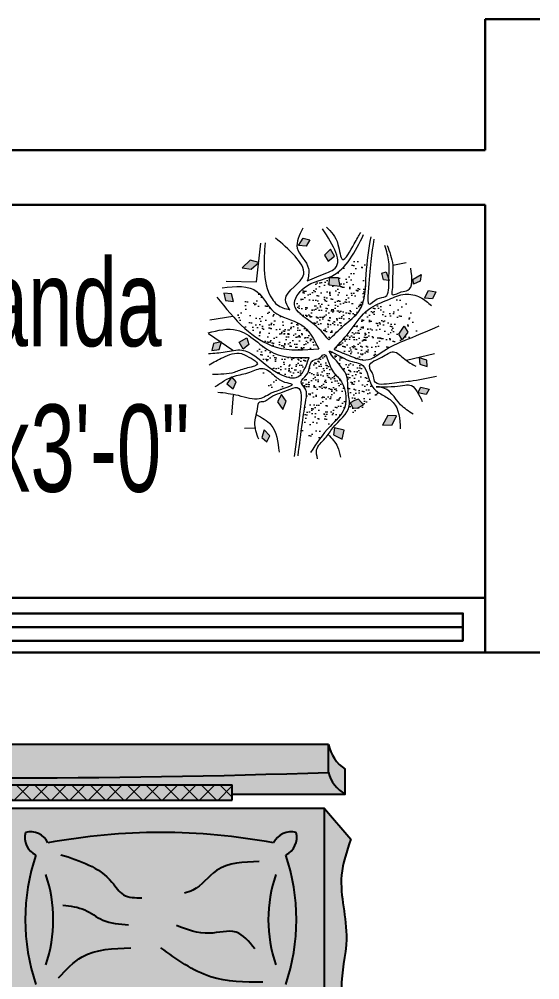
# Model space of a CAD drawing. Header units: inches. Extents: x 64086 to 138972, y -13497 to 16809.
# Drawn here: x 100185.8 to 100233.5, y -8715.1 to -8627.1 of the extents above; entities that cross this region are included whole.
import ezdxf

# ---------------------------------------------------------------- set-up
doc = ezdxf.new("R2010")
doc.units = ezdxf.units.IN
doc.header["$LTSCALE"] = 0.5
doc.header["$MEASUREMENT"] = 0
doc.layers.get('0').update_dxf_attribs({"lineweight": 13})
for name, color, linetype, lineweight in [('estofado', 7, 'Continuous', 25), ('Light fixture', 5, 'Continuous', 13), ('TEXT', 7, 'Continuous', 13), ('Text-2', 7, 'Continuous', 18), ('Tree', 94, 'Continuous', 0), ('WALL', 7, 'Continuous', 30)]:
    doc.layers.add(name, color=color, linetype=linetype, lineweight=lineweight)
doc.styles.add('STYLE1', font='ARIALN.TTF', dxfattribs={"width": 0.8})

# ---------------------------------------------------------------- blocks, each defined once
blk = doc.blocks.new('Krishnachura')
at = {"true_color": 0xf64004}
h = blk.add_hatch(color=20, dxfattribs=at)
h.paths.add_polyline_path([(-24.85, -73.47), (-29.12, -78.94), (-24, -86.61), (-18.02, -80.04)])
h.paths.add_polyline_path([(-14.83, 106.79), (-25.07, 104.17), (-18.24, 98.91), (-8.68, 100.66)])
h.paths.add_polyline_path([(40.14, 99.42), (32.62, 95.91), (38.77, 91.53), (44.92, 95.04)])
h.paths.add_polyline_path([(57.46, 77.33), (49.78, 75.14), (49.78, 68.57), (57.46, 69.66)])
h.paths.add_polyline_path([(50.3, 49.56), (42.62, 53.94), (39.2, 48.47), (47.74, 41.9)])
edge = h.paths.add_edge_path()
edge.add_line((93.01, 31.64), (88.74, 32.74))
edge.add_line((88.74, 32.74), (87.03, 26.17))
edge.add_line((87.03, 26.17), (91.05, 23.08))
edge.add_spline(control_points=[(91.05, 23.08), (91.19, 23.32), (91.33, 23.55), (91.48, 23.79)], knot_values=[96.049377, 96.049377, 96.049377, 96.049377, 96.780106, 96.780106, 96.780106, 96.780106], degree=3, periodic=0)
edge.add_line((91.48, 23.79), (93.01, 31.64))
h.paths.add_polyline_path([(121.02, 12.6), (112.14, 12.6), (110.09, 8.22), (116.92, 7.34)])
h.paths.add_polyline_path([(119.4, -4.38), (112.56, -8.76), (118.71, -13.14), (124.86, -8.76)])
h.paths.add_polyline_path([(81.99, -22.12), (73.79, -26.5), (73.79, -32.63), (81.99, -29.12)])
h.paths.add_polyline_path([(84.47, -61.42), (79.34, -55.95), (76.78, -61.42), (81.9, -66.9)])
h.paths.add_polyline_path([(66.53, -81.13), (61.41, -84.42), (67.38, -89.89), (72.51, -86.61)])
h.paths.add_polyline_path([(32.37, -93.17), (25.54, -88.8), (16.14, -94.27), (24.68, -98.65)])
h.paths.add_polyline_path([(8.88, -61.1), (4.78, -60.22), (0, -60.22), (0, -65.47), (3.42, -68.1), (10.25, -68.1)])
h.paths.add_polyline_path([(-84.72, -41.17), (-90.19, -46.42), (-88.14, -52.55), (-82.67, -49.05)])
h.paths.add_polyline_path([(-53.12, -20.15), (-59.95, -24.53), (-59.27, -33.28), (-52.44, -28.03)])
edge = h.paths.add_edge_path()
edge.add_line((-84.72, 12.26), (-86.07, 18.31))
edge.add_spline(control_points=[(-86.07, 18.31), (-86.12, 18.32), (-86.17, 18.32), (-86.23, 18.33)], knot_values=[18.300544, 18.300544, 18.300544, 18.300544, 18.460045, 18.460045, 18.460045, 18.460045], degree=3, periodic=0)
edge.add_line((-86.23, 18.33), (-93.6, 14.89))
edge.add_line((-93.6, 14.89), (-90.87, 7.88))
edge.add_line((-90.87, 7.88), (-84.72, 12.26))
h.paths.add_polyline_path([(-54.74, 43.69), (-63.28, 43.69), (-63.28, 36.02), (-56.45, 37.12)])
h.paths.add_polyline_path([(-78.21, 52.25), (-78.46, 52.75), (-85.4, 55.18), (-90.19, 49.93), (-83.35, 47.3)])
h.paths.add_polyline_path([(-46.46, 87.59), (-52.61, 91.97), (-54.66, 84.96), (-48.51, 80.58)])
h = blk.add_hatch(dxfattribs=at)
h.set_pattern_fill('AR-SAND', color=20, scale=7, style=0)
h.set_pattern_definition([(37.5, (2450.762, 3764.287), (-0.440954, 13.487766), [0, -10.64, 0, -11.9, 0, -11.375]), (7.5, (2450.762, 3764.287), (12.38844, 19.75502), [0, -5.74, 0, -9.59, 0, -3.675]), (327.5, (2442.152, 3764.287), (21.798993, 0.039613), [0, -3.5, 0, -12.6, 0, -16.45]), (317.5, (2442.152, 3764.287), (21.04289, 6.14373), [0, -1.75, 0, -8.26, 0, -9.45])])
edge = h.paths.add_edge_path()
edge.add_spline(control_points=[(-21.1, 57.77), (-22.16, 64.32), (-21.6, 73.51), (-25.39, 80.18), (-26.41, 81.56)], knot_values=[28.353779, 28.353779, 28.353779, 28.353779, 47.865903, 53.465511, 53.465511, 53.465511, 53.465511], degree=3, periodic=0)
edge.add_arc((6.44, -3.01), 90.73, 111.22869, 132.67715)
edge.add_spline(control_points=[(-55.06, 63.69), (-54.17, 59.96), (-51.77, 51.31), (-48.38, 42.8), (-46.05, 38.19)], knot_values=[28.772575, 28.772575, 28.772575, 28.772575, 40.260412, 55.511589, 55.511589, 55.511589, 55.511589], degree=3, periodic=0)
edge.add_arc((6.44, -3.01), 66.73, 114.37881, 141.8754, ccw=False)
edge = h.paths.add_edge_path()
edge.add_spline(control_points=[(-59.31, -14.39), (-59.13, -14.41), (-50.5, -15.41), (-33.27, -20.75), (-46.67, -10.08), (-50.07, -1.3), (-53.11, 9.14), (-57.68, 11.44), (-58.63, 11.78)], knot_values=[46.400789, 46.400789, 46.400789, 46.400789, 46.820806, 66.163574, 73.325721, 84.62101, 97.853805, 101.018607, 101.018607, 101.018607, 101.018607], degree=3, periodic=0)
edge.add_arc((6.44, -3.01), 66.73, 167.19469, 180)
edge.add_arc((6.44, -3.01), 66.73, 180, 189.82154)
edge = h.paths.add_edge_path()
edge.add_spline(control_points=[(-43.9, -46.8), (-45.7, -49.08), (-50.63, -55.45), (-55.59, -61.91), (-58.79, -66.07)], knot_values=[16.374576, 16.374576, 16.374576, 16.374576, 25.17, 40.887921, 40.887921, 40.887921, 40.887921], degree=3, periodic=0)
edge.add_arc((6.44, -3.01), 90.73, 224.0334, 234.71773)
edge.add_spline(control_points=[(-45.96, -77.07), (-40.18, -74.39), (-30.16, -70.23), (-19.21, -67.78), (-15.07, -66.17)], knot_values=[173.650781, 173.650781, 173.650781, 173.650781, 192.845419, 206.135266, 206.135266, 206.135266, 206.135266], degree=3, periodic=0)
edge.add_arc((6.44, -3.01), 66.73, 221.01982, 251.18987, ccw=False)
edge = h.paths.add_edge_path()
edge.add_arc((6.44, -3.01), 90.73, 360, 364.70723)
edge.add_spline(control_points=[(96.86, 4.44), (92.23, 6.32), (83.8, 7.11), (75.4, 8.35), (72.14, 8.68)], knot_values=[62.785671, 62.785671, 62.785671, 62.785671, 77.921084, 87.678021, 87.678021, 87.678021, 87.678021], degree=3, periodic=0)
edge.add_arc((6.44, -3.01), 66.73, 0, 10.08734, ccw=False)
edge.add_arc((6.44, -3.01), 66.73, -26.91193, 0, ccw=False)
edge.add_spline(control_points=[(65.94, -33.21), (68.57, -33.47), (76.8, -34.56), (85.11, -35.65), (90.81, -36.38)], knot_values=[64.453635, 64.453635, 64.453635, 64.453635, 72.440787, 89.673139, 89.673139, 89.673139, 89.673139], degree=3, periodic=0)
edge.add_arc((6.44, -3.01), 90.73, 338.41656, 360)
h.paths.add_polyline_path([(81.99, -22.12), (81.99, -29.12), (73.79, -32.63), (73.79, -26.5)], flags=16)
edge = h.paths.add_edge_path()
edge.add_arc((6.44, -3.01), 90.73, 34.20266, 44.55049)
edge.add_spline(control_points=[(71.1, 60.64), (62.74, 56.41), (52.02, 52.96), (41.1, 54.89), (38.74, 55.38)], knot_values=[87.665027, 87.665027, 87.665027, 87.665027, 114.902872, 122.337703, 122.337703, 122.337703, 122.337703], degree=3, periodic=0)
edge.add_arc((6.44, -3.01), 66.73, 57.56863, 61.05393, ccw=False)
edge.add_line((42.23, 53.31), (42.62, 53.94))
edge.add_line((42.62, 53.94), (50.3, 49.56))
edge.add_line((50.3, 49.56), (49.71, 47.79))
edge.add_arc((6.44, -3.01), 66.73, 25.75488, 49.57274, ccw=False)
edge.add_spline(control_points=[(66.54, 25.99), (69.54, 30.16), (74.3, 37.94), (79.33, 45.08), (81.48, 47.99)], knot_values=[61.087505, 61.087505, 61.087505, 61.087505, 75.963584, 86.710193, 86.710193, 86.710193, 86.710193], degree=3, periodic=0)
h = blk.add_hatch(dxfattribs=at)
h.set_pattern_fill('AR-SAND', color=20, scale=5, style=0)
h.set_pattern_definition([(37.5, (2450.762, 3764.287), (-0.314967, 9.634119), [0, -7.6, 0, -8.5, 0, -8.125]), (7.5, (2450.762, 3764.287), (8.848884, 14.11073), [0, -4.1, 0, -6.85, 0, -2.625]), (327.5, (2444.612, 3764.287), (15.57071, 0.028295), [0, -2.5, 0, -9, 0, -11.75]), (317.5, (2444.612, 3764.287), (15.030633, 4.388378), [0, -1.25, 0, -5.9, 0, -6.75])])
edge = h.paths.add_edge_path()
edge.add_spline(control_points=[(28.95, -65.82), (27.88, -63.82), (24.47, -55.81), (28.83, -45.22), (29.14, -39.2)], knot_values=[158.269396, 158.269396, 158.269396, 158.269396, 165.001518, 184.628403, 184.628403, 184.628403, 184.628403], degree=3, periodic=0)
edge.add_arc((6.44, -3.01), 42.73, 269.21567, 302.09401, ccw=False)
edge.add_spline(control_points=[(5.86, -45.73), (5.13, -47.1), (2.23, -52.67), (-0.31, -62.51), (-6.96, -66.34), (-10.21, -67.62)], knot_values=[51.110941, 51.110941, 51.110941, 51.110941, 55.637853, 69.206962, 79.557259, 79.557259, 79.557259, 79.557259], degree=3, periodic=0)
edge.add_arc((6.44, -3.01), 66.73, 255.55164, 289.71676)
h.paths.add_polyline_path([(8.88, -61.1), (10.25, -68.1), (3.42, -68.1), (0, -65.47), (0, -60.22), (4.78, -60.22)], flags=16)
edge = h.paths.add_edge_path()
edge.add_spline(control_points=[(36.82, -33.05), (42.62, -34.46), (53.15, -32.37), (62.72, -32.89), (65.94, -33.21)], knot_values=[35.802774, 35.802774, 35.802774, 35.802774, 54.670539, 64.453635, 64.453635, 64.453635, 64.453635], degree=3, periodic=0)
edge.add_arc((6.44, -3.01), 66.73, 333.08807, 360)
edge.add_arc((6.44, -3.01), 66.73, 0, 10.08734)
edge.add_spline(control_points=[(72.14, 8.68), (68.07, 9.09), (59.95, 9.44), (52.19, 7.02), (48.31, 5.52)], knot_values=[38.241718, 38.241718, 38.241718, 38.241718, 50.387682, 62.785671, 62.785671, 62.785671, 62.785671], degree=3, periodic=0)
edge.add_arc((6.44, -3.01), 42.73, 0, 11.51323, ccw=False)
edge.add_arc((6.44, -3.01), 42.73, -44.69016, 0, ccw=False)
edge = h.paths.add_edge_path()
edge.add_spline(control_points=[(47.02, 10.37), (48.73, 10.88), (56.61, 13.82), (62.4, 20.24), (66.54, 25.99)], knot_values=[35.140557, 35.140557, 35.140557, 35.140557, 40.560575, 61.087505, 61.087505, 61.087505, 61.087505], degree=3, periodic=0)
edge.add_arc((6.44, -3.01), 66.73, 25.75488, 49.57274)
edge.add_line((49.71, 47.79), (47.74, 41.9))
edge.add_line((47.74, 41.9), (39.2, 48.47))
edge.add_line((39.2, 48.47), (42.23, 53.31))
edge.add_arc((6.44, -3.01), 66.73, 57.56863, 61.05393)
edge.add_spline(control_points=[(38.74, 55.38), (31.89, 56.82), (18.56, 60.83), (-0.96, 51.39), (-0.17, 42.55), (0.77, 39.34)], knot_values=[37.337392, 37.337392, 37.337392, 37.337392, 58.811875, 77.831688, 87.665027, 87.665027, 87.665027, 87.665027], degree=3, periodic=0)
edge.add_arc((6.44, -3.01), 42.73, 18.24605, 97.63032, ccw=False)
edge = h.paths.add_edge_path()
edge.add_spline(control_points=[(-8.95, 36.85), (-13.07, 41.82), (-18.98, 47.99), (-20.81, 55.97), (-21.1, 57.77)], knot_values=[53.465511, 53.465511, 53.465511, 53.465511, 72.488389, 77.842021, 77.842021, 77.842021, 77.842021], degree=3, periodic=0)
edge.add_arc((6.44, -3.01), 66.73, 114.37881, 141.8754)
edge.add_spline(control_points=[(-46.05, 38.19), (-43.02, 32.19), (-38.27, 25), (-32.18, 19.24), (-30.76, 18.02)], knot_values=[55.511589, 55.511589, 55.511589, 55.511589, 75.353177, 81.091109, 81.091109, 81.091109, 81.091109], degree=3, periodic=0)
edge.add_arc((6.44, -3.01), 42.73, 111.1152, 150.5279, ccw=False)
edge = h.paths.add_edge_path()
edge.add_spline(control_points=[(-30.9, -23.78), (-30.73, -24.97), (-29.98, -30.13), (-36.24, -37.22), (-41.17, -43.33), (-43.9, -46.8)], knot_values=[40.887921, 40.887921, 40.887921, 40.887921, 44.113555, 54.314409, 67.681963, 67.681963, 67.681963, 67.681963], degree=3, periodic=0)
edge.add_arc((6.44, -3.01), 66.73, 221.01982, 251.18987)
edge.add_spline(control_points=[(-15.07, -66.17), (-12.27, -65.07), (-4.34, -60.94), (0.69, -51.74), (2.17, -45.52)], knot_values=[146.560133, 146.560133, 146.560133, 146.560133, 155.570505, 173.650781, 173.650781, 173.650781, 173.650781], degree=3, periodic=0)
edge.add_arc((6.44, -3.01), 42.73, 209.09054, 264.26428, ccw=False)
edge = h.paths.add_edge_path()
edge.add_spline(control_points=[(-33.78, 11.41), (-35.93, 13.38), (-42.08, 20.15), (-45.67, 29.26), (-48.14, 35.38)], knot_values=[50.870312, 50.870312, 50.870312, 50.870312, 59.741575, 78.777059, 78.777059, 78.777059, 78.777059], degree=3, periodic=0)
edge.add_arc((6.44, -3.01), 66.73, 144.88124, 158.22281)
edge.add_spline(control_points=[(-55.52, 21.75), (-54.12, 18.31), (-51.1, 9.48), (-45.81, -1.52), (-38.74, -10.12), (-35.31, -12.08)], knot_values=[49.431712, 49.431712, 49.431712, 49.431712, 60.09401, 75.770378, 88.440564, 88.440564, 88.440564, 88.440564], degree=3, periodic=0)
edge.add_arc((6.44, -3.01), 42.73, 180, 192.25883, ccw=False)
edge.add_arc((6.44, -3.01), 42.73, 160.28556, 180, ccw=False)
h = blk.add_hatch(dxfattribs=at)
h.set_pattern_fill('AR-SAND', color=20, scale=4, style=0)
h.set_pattern_definition([(37.5, (2450.762, 3764.287), (-0.2519734, 7.707295), [0, -6.08, 0, -6.8, 0, -6.5]), (7.5, (2450.762, 3764.287), (7.079107, 11.288584), [0, -3.28, 0, -5.48, 0, -2.1]), (327.5, (2445.842, 3764.287), (12.456567, 0.022636), [0, -2, 0, -7.2, 0, -9.4]), (317.5, (2445.842, 3764.287), (12.024506, 3.510702), [0, -1, 0, -4.72, 0, -5.4])])
edge = h.paths.add_edge_path()
edge.add_spline(control_points=[(0.77, 39.34), (2.08, 34.86), (9.17, 21.68), (11.24, 9.94), (12.55, 2.52)], knot_values=[0, 0, 0, 0, 13.752027, 37.337392, 37.337392, 37.337392, 37.337392], degree=3, periodic=0)
edge.add_spline(control_points=[(12.55, 2.52), (19.01, 4.32), (30.2, 7.44), (42.34, 8.97), (47.02, 10.37)], knot_values=[0, 0, 0, 0, 20.280288, 35.140557, 35.140557, 35.140557, 35.140557], degree=3, periodic=0)
edge.add_arc((6.44, -3.01), 42.73, 18.24605, 97.63032)
edge = h.paths.add_edge_path()
edge.add_spline(control_points=[(0, 0), (0.45, 10.27), (1.05, 23.98), (-6.84, 34.3), (-8.95, 36.85)], knot_values=[77.842021, 77.842021, 77.842021, 77.842021, 106.948034, 116.702825, 116.702825, 116.702825, 116.702825], degree=3, periodic=0)
edge.add_arc((6.44, -3.01), 42.73, 111.1152, 150.5279)
edge.add_spline(control_points=[(-30.76, 18.02), (-21.97, 10.43), (-10.99, 5.22), (0, 0)], knot_values=[81.091109, 81.091109, 81.091109, 81.091109, 116.508394, 116.508394, 116.508394, 116.508394], degree=3, periodic=0)
edge = h.paths.add_edge_path()
edge.add_spline(control_points=[(2.17, -45.52), (3.03, -41.91), (3.53, -33.81), (-1.74, -23.66), (5.4, -4.47), (-4.59, -9.23), (-13.72, -3.83), (-18.97, -17.37), (-31.81, -17.22), (-31.16, -21.91), (-30.9, -23.78)], knot_values=[67.681963, 67.681963, 67.681963, 67.681963, 78.157076, 91.022839, 106.227261, 110.530671, 117.846391, 133.002737, 141.493858, 146.560133, 146.560133, 146.560133, 146.560133], degree=3, periodic=0)
edge.add_arc((6.44, -3.01), 42.73, 209.09054, 264.26428)
edge = h.paths.add_edge_path()
edge.add_spline(control_points=[(29.14, -39.2), (29.22, -37.68), (28.76, -31.7), (17.48, -26.41), (6.43, -1.32), (8.41, -20.34), (12.98, -32.67), (7.31, -42.99), (5.86, -45.73)], knot_values=[79.557259, 79.557259, 79.557259, 79.557259, 84.541237, 100.744428, 119.259054, 122.870994, 149.227198, 158.269396, 158.269396, 158.269396, 158.269396], degree=3, periodic=0)
edge.add_arc((6.44, -3.01), 42.73, 269.21567, 302.09401)
edge = h.paths.add_edge_path()
edge.add_spline(control_points=[(12.3, -7.88), (15.76, -12.32), (22.26, -20.63), (30.22, -30.89), (35.72, -32.79), (36.82, -33.05)], knot_values=[0, 0, 0, 0, 17.218398, 32.251929, 35.802774, 35.802774, 35.802774, 35.802774], degree=3, periodic=0)
edge.add_arc((6.44, -3.01), 42.73, 315.30984, 360)
edge.add_arc((6.44, -3.01), 42.73, 360, 371.51323)
edge.add_spline(control_points=[(48.31, 5.52), (44.26, 3.96), (32.39, -1.54), (20.3, -5.36), (12.3, -7.88)], knot_values=[0, 0, 0, 0, 12.921865, 38.241718, 38.241718, 38.241718, 38.241718], degree=3, periodic=0)
edge = h.paths.add_edge_path()
edge.add_spline(control_points=[(-12.3, -2.63), (-19.98, 1.58), (-27.66, 5.78), (-33.78, 11.41)], knot_values=[78.777059, 78.777059, 78.777059, 78.777059, 104.061699, 104.061699, 104.061699, 104.061699], degree=3, periodic=0)
edge.add_arc((6.44, -3.01), 42.73, 160.28556, 180)
edge.add_arc((6.44, -3.01), 42.73, 180, 192.25883)
edge.add_spline(control_points=[(-35.31, -12.08), (-34.49, -12.55), (-27.29, -15.65), (-19.33, -8.74), (-12.3, -2.63)], knot_values=[88.440564, 88.440564, 88.440564, 88.440564, 91.489435, 114.523982, 114.523982, 114.523982, 114.523982], degree=3, periodic=0)
for p, q in [((-56.1, 68.28), (-77.2, 76.2)), ((-84.72, 65.69), (-72.42, 40.29)), ((101.8, 34.16), (114.1, 29.78)), ((-93.6, 2.63), (-104.54, -13.14)), ((-90.87, -35.91), (-100.44, -30.66)), ((67.64, -51.68), (94.29, -59.56))]:
    blk.add_line(p, q)
blk.add_lwpolyline([(-44.79, 100.89), (-19.81, 85.59), (2.46, 115.73)])
at = {"color": 20, "true_color": 0xf64004}
for points in [[(-14.83, 106.79), (-25.07, 104.17), (-18.24, 98.91), (-8.68, 100.66)], [(32.62, 95.91), (40.14, 99.42), (44.92, 95.04), (38.77, 91.53)], [(-52.61, 91.97), (-54.66, 84.96), (-48.51, 80.58), (-46.46, 87.59)], [(57.46, 77.33), (49.78, 75.14), (49.78, 68.57), (57.46, 69.66)], [(-77.89, 52.55), (-85.4, 55.18), (-90.19, 49.93), (-83.35, 47.3)], [(42.62, 53.94), (39.2, 48.47), (47.74, 41.9), (50.3, 49.56)], [(-63.28, 36.02), (-63.28, 43.69), (-54.74, 43.69), (-56.45, 37.12)], [(91.3, 22.88), (87.03, 26.17), (88.74, 32.74), (93.01, 31.64)], [(-86.09, 18.39), (-93.6, 14.89), (-90.87, 7.88), (-84.72, 12.26)], [(110.09, 8.22), (112.14, 12.6), (121.02, 12.6), (116.92, 7.34)], [(112.56, -8.76), (119.4, -4.38), (124.86, -8.76), (118.71, -13.14)], [(-53.12, -20.15), (-59.95, -24.53), (-59.27, -33.28), (-52.44, -28.03)], [(73.79, -32.63), (73.79, -26.5), (81.99, -22.12), (81.99, -29.12)], [(-84.72, -41.17), (-90.19, -46.42), (-88.14, -52.55), (-82.67, -49.05)], [(0, -60.22), (0, -65.47), (3.42, -68.1), (10.25, -68.1), (8.88, -61.1), (4.78, -60.22)], [(79.34, -55.95), (76.78, -61.42), (81.9, -66.9), (84.47, -61.42)], [(-24.85, -73.47), (-29.12, -78.94), (-24, -86.61), (-18.02, -80.04)], [(61.41, -84.42), (66.53, -81.13), (72.51, -86.61), (67.38, -89.89)], [(32.37, -93.17), (25.54, -88.8), (16.14, -94.27), (24.68, -98.65)]]:
    blk.add_lwpolyline(points, close=True, dxfattribs=at)
for points in [[(6.04, 113.96), (-7.51, 91.97), (-15.03, 63.94), (-13.66, 56.93), (-5.47, 46.42)], [(-5.47, 46.42), (-4.1, 56.93), (23.23, 69.2), (24.6, 88.47), (17.08, 112.99)], [(44.58, 107.96), (30.38, 94.12), (29.96, 71.77), (22.94, 61.96)], [(-51.24, 97.23), (-23.91, 77.08), (-19.81, 52.55), (-3.42, 28.9), (0, 0)], [(22.94, 61.96), (43.06, 59.34), (50.39, 58.85), (60.81, 98.1)], [(64.88, 97.67), (66.13, 77.68), (62.56, 62.88), (80.05, 70.37), (90.76, 76.61)], [(-60.13, 91.97), (-51.93, 52.55), (-34.85, 21.9), (0, 0)], [(-84.72, 66.57), (-59.35, 55.01), (-39.58, 17.92), (-12.3, -2.63)], [(12.55, 2.52), (6.62, 25.35), (0.68, 48.18), (17.08, 57.81), (45.78, 54.31), (92.24, 73.58)], [(12.55, 2.52), (32.24, 7.39), (51.93, 12.26), (75.16, 38.98), (97.38, 68.11)], [(98.39, 64.82), (68.17, 23.26), (63.33, 12.83), (72.63, 13.35), (80.62, 11.39), (90.87, 22.77), (100.13, 38.49), (104.54, 54.31)], [(-94.29, 49.05), (-79.6, 42.48), (-64.91, 35.91), (-51.58, 11.39), (-44.42, -2.55), (-32.79, -13.14), (-12.3, -2.63)], [(106.61, 53.17), (101.8, 34.16), (94.76, 22.2), (89.4, 13.68), (87.12, 10.37), (95.91, 7.61), (102.37, 5.85), (115.47, 22.77)], [(-99.07, 39.42), (-84.05, 38.9), (-66.96, 33.21), (-64.91, 30.66), (-58.76, 16.64), (-70.37, 18.83), (-81.99, 21.02), (-101.12, 29.78)], [(-104.54, 18.39), (-93.94, 18.83), (-83.42, 17.82), (-68.92, 13.63), (-56.02, 10.41), (-49.88, -1.31), (-44.52, -11.26), (-39.51, -16.38), (-58.76, -14.45), (-73.79, -13.14), (-89.5, -0.44), (-105.22, 12.26)], [(12.3, -7.88), (36.21, 0.44), (60.13, 8.76), (81.99, 7.45), (98.04, 3.92), (109.32, -6.13), (114.78, -18.39)], [(-68.78, -79.12), (-49.24, -53.66), (-35.39, -36.36), (-30.59, -27.36), (-30.71, -19.07), (-22.8, -15.98), (-10.64, -6.93), (-3.42, -8.09), (0.78, -7.13), (0.68, -22.34), (2.73, -35.04), (-7.32, -61.76), (-28.01, -70.07), (-56.84, -82.34)], [(-53.98, -91.1), (-50.56, -83.21), (-37.76, -77.67), (-26.3, -72.7), (-2.05, -62.19), (3.76, -49.93), (9.57, -37.66), (7.52, -11.39), (7.24, -7.79), (18.11, -22.77), (28.7, -35.04), (26.65, -59.56), (31.43, -70.07), (36.21, -80.58), (29.38, -105.98)], [(12.3, -7.88), (22.89, -21.46), (33.67, -31.94), (56.07, -32.84), (73.79, -34.16), (111.38, -39.01)], [(-93.6, -46.42), (-88.82, -30.66), (-82.96, -23.83), (-77.1, -17), (-75.94, -15.99), (-71.07, -17.46), (-65.73, -17.46), (-46.02, -19.52), (-36.8, -21.85), (-45.78, -42.92), (-72.42, -77.96)], [(-83.84, -24.79), (-76.52, -40.29), (-82.85, -66.91)], [(84.72, -79.71), (60.42, -71.15), (44.13, -64), (30.86, -53.79), (32.8, -47.74), (32.81, -43.18), (33.94, -38.96), (48.47, -37.31), (60.81, -38.54), (66.62, -49.93), (72.42, -61.31)], [(47.14, -99.85), (41.25, -85.95), (32.86, -61.53), (30.06, -59.56), (45.09, -67.88), (59.44, -75.33), (60.81, -93.72)], [(-33.43, -75.91), (-31.53, -90.66), (-34.16, -100.73)]]:
    blk.add_spline(points, degree=3)
blk = doc.blocks.new('Cama Box Regencia LOLA')
at = {"layer": 'estofado', "lineweight": 5, "ltscale": 0.2}
h = blk.add_hatch(color=256, dxfattribs=at)
h.dxf.hatch_style = 1
h.set_gradient(color1=(139, 102, 75), color2=(43, 31, 23), one_color=1, tint=0.13, name='CURVED')
h.paths.add_polyline_path([(0.8098, 0), (-0.8098, 0), (-0.8098, -0.0676, 0.016638), (0.8098, -0.0676)])
h = blk.add_hatch(color=256, dxfattribs=at)
h.dxf.hatch_style = 1
h.set_gradient(color1=(139, 102, 75), color2=(43, 31, 23), one_color=1, tint=0.13)
h.paths.add_polyline_path([(0.85, -0.06, -0.197327), (0.8098, 0), (0.8098, -0.0676, 0.208348), (0.85, -0.12)])
h = blk.add_hatch(color=256, dxfattribs=at)
h.dxf.hatch_style = 1
h.set_gradient(color1=(139, 102, 75), color2=(43, 31, 23), one_color=1, tint=0.13, name='INVCURVED')
h.paths.add_polyline_path([(0.8098, -0.0676, -0.016638), (-0.8098, -0.0676, -0.208348), (-0.85, -0.12), (-0.5763, -0.12), (-0.5763, -0.0977), (0.5763, -0.0977), (0.5763, -0.12), (0.85, -0.12, -0.208348)])
h = blk.add_hatch(color=256, dxfattribs=at)
h.dxf.hatch_style = 1
h.set_gradient(color1=(139, 102, 75), color2=(198, 169, 149), one_color=1, tint=0.68, name='CYLINDER')
h.paths.add_polyline_path([(0.5763, -0.0977), (-0.5763, -0.0977), (-0.5763, -0.1348), (0.5763, -0.1348)])
h = blk.add_hatch(dxfattribs=at)
h.set_pattern_fill('ANSI37,_O', color=256, scale=0.01)
h.set_pattern_definition([(45, (-24.743682, -44.176127), (-0.02245064, 0.02245064), []), (135, (-24.743682, -44.176127), (-0.02245064, -0.02245064), [])])
h.paths.add_polyline_path([(0.5763, -0.0977), (-0.5763, -0.0977), (-0.5763, -0.1348), (0.5763, -0.1348)])
h = blk.add_hatch(color=256, dxfattribs=at)
h.dxf.hatch_style = 1
h.set_gradient(color1=(240, 232, 219), color2=(213, 190, 154), one_color=1, tint=0.72, name='CURVED')
edge = h.paths.add_edge_path()
edge.add_spline(control_points=[(0.3435, -0.8455), (0.2879, -0.8167), (0.2055, -0.7744), (0.0954, -0.7742), (-0.0885, -0.7277), (0.2428, -0.7673), (0.3451, -0.8077), (0.3825, -0.8229)], knot_values=[0.005632, 0.005632, 0.005632, 0.005632, 0.186014, 0.266002, 0.357087, 0.59639, 0.739732, 0.739732, 0.739732, 0.739732], degree=3, periodic=0)
edge.add_spline(control_points=[(0.3825, -0.8229), (0.3974, -0.8136), (0.4121, -0.8037), (0.4267, -0.7937)], knot_values=[1.358238, 1.358238, 1.358238, 1.358238, 1.409916, 1.409916, 1.409916, 1.409916], degree=3, periodic=0)
edge.add_spline(control_points=[(0.4267, -0.7937), (0.3999, -0.7821), (0.3477, -0.7635), (0.2671, -0.7565), (0.0836, -0.7193), (0.2885, -0.7446), (0.4247, -0.776), (0.445, -0.781)], knot_values=[0.104364, 0.104364, 0.104364, 0.104364, 0.189636, 0.269624, 0.36071, 0.600013, 0.644622, 0.644622, 0.644622, 0.644622], degree=3, periodic=0)
edge.add_spline(control_points=[(0.445, -0.781), (0.503, -0.7407), (0.5967, -0.6736), (0.7072, -0.6657), (0.7517, -0.6672)], knot_values=[1.43159, 1.43159, 1.43159, 1.43159, 1.638142, 1.770695, 1.770695, 1.770695, 1.770695], degree=3, periodic=0)
edge.add_arc((0.7482, -0.7672), 0.1, 58.792, 87.9851, ccw=False)
edge.add_line((0.8, -0.6816), (0.8, -0.1548))
edge.add_line((0.8, -0.1548), (-0.8, -0.1548))
edge.add_line((-0.8, -0.1548), (-0.8, -0.741))
edge.add_spline(control_points=[(-0.8, -0.741), (-0.7846, -0.7485), (-0.7569, -0.7652), (-0.756, -0.8097), (-0.7049, -0.8143), (-0.7014, -0.814)], knot_values=[0.012227, 0.012227, 0.012227, 0.012227, 0.059472, 0.106218, 0.134458, 0.134458, 0.134458, 0.134458], degree=3, periodic=0)
edge.add_spline(control_points=[(-0.7014, -0.814), (-0.6428, -0.8133), (-0.5325, -0.8119), (-0.2391, -0.6718), (-0.3892, -0.7558), (-0.4591, -0.807), (-0.5572, -0.7957), (-0.6085, -0.8409), (-0.6632, -0.8267), (-0.6991, -0.8254), (-0.7196, -0.8247)], knot_values=[0, 0, 0, 0, 0.218701, 0.41202, 0.478614, 0.604644, 0.696997, 0.745645, 0.792568, 0.854727, 0.854727, 0.854727, 0.854727], degree=3, periodic=0)
edge.add_spline(control_points=[(-0.7196, -0.8247), (-0.7293, -0.8248), (-0.7546, -0.8216), (-0.7743, -0.7948), (-0.7939, -0.782), (-0.8, -0.78)], knot_values=[0.156488, 0.156488, 0.156488, 0.156488, 0.184398, 0.231376, 0.250598, 0.250598, 0.250598, 0.250598], degree=3, periodic=0)
edge.add_line((-0.8, -0.78), (-0.8, -0.8219))
edge.add_spline(control_points=[(-0.8, -0.8219), (-0.7938, -0.829), (-0.7674, -0.8513), (-0.7619, -0.8661), (-0.6556, -0.851), (-0.714, -0.8638), (-0.7379, -0.8624), (-0.7688, -0.8813), (-0.7854, -0.8562), (-0.7962, -0.8566), (-0.8, -0.8573)], knot_values=[0.059574, 0.059574, 0.059574, 0.059574, 0.080753, 0.103741, 0.16972, 0.176036, 0.207137, 0.240474, 0.262341, 0.27366, 0.27366, 0.27366, 0.27366], degree=3, periodic=0)
edge.add_line((-0.8, -0.8573), (-0.8, -0.9114))
edge.add_spline(control_points=[(-0.8, -0.9114), (-0.7937, -0.9078), (-0.771, -0.8979), (-0.7213, -0.9145), (-0.6269, -0.8624), (-0.6897, -0.9046), (-0.7483, -0.9189), (-0.7835, -0.9229), (-0.7896, -0.9478), (-0.7976, -0.9553), (-0.8, -0.9572)], knot_values=[0.013856, 0.013856, 0.013856, 0.013856, 0.034874, 0.088867, 0.107879, 0.126738, 0.158714, 0.193757, 0.217487, 0.226722, 0.226722, 0.226722, 0.226722], degree=3, periodic=0)
edge.add_line((-0.8, -0.9572), (-0.8, -1.1458))
edge.add_spline(control_points=[(-0.8, -1.1458), (-0.7271, -1.0946), (-0.4886, -0.9466), (-0.0702, -0.9707), (0.2379, -0.9022), (0.3435, -0.8455)], knot_values=[0.116896, 0.116896, 0.116896, 0.116896, 0.37972, 0.957702, 1.313793, 1.313793, 1.313793, 1.313793], degree=3, periodic=0)
h.paths.add_polyline_path([(-0.6766, -0.6101, -0.357527), (-0.7313, -0.6355, -0.357527), (-0.706, -0.5808, -0.164785), (-0.706, -0.2676, -0.357527), (-0.7313, -0.213, -0.357527), (-0.6766, -0.2383, -0.092561), (-0.1295, -0.2383, -0.357527), (-0.0749, -0.213, -0.357527), (-0.1002, -0.2676, -0.164785), (-0.1002, -0.5808, -0.357527), (-0.0749, -0.6355, -0.357527), (-0.1295, -0.6101, -0.092561)], flags=16)
h.paths.add_polyline_path([(0.0749, -0.6355, -0.357527), (0.1002, -0.5808, -0.164785), (0.1002, -0.2676, -0.357527), (0.0749, -0.213, -0.357527), (0.1295, -0.2383, -0.092561), (0.6766, -0.2383, -0.357527), (0.7313, -0.213, -0.357527), (0.706, -0.2676, -0.164785), (0.706, -0.5808, -0.357527), (0.7313, -0.6355, -0.357527), (0.6766, -0.6101, -0.092561), (0.1295, -0.6101, -0.357527)], flags=16)
h = blk.add_hatch(color=256, dxfattribs=at)
h.dxf.hatch_style = 1
h.set_gradient(color1=(240, 232, 219), color2=(213, 190, 154), one_color=1, tint=0.72)
edge = h.paths.add_edge_path()
edge.add_spline(control_points=[(0.8481, -0.7634), (0.8507, -0.755), (0.8687, -0.6954), (0.8253, -0.6001), (0.8675, -0.4596), (0.8269, -0.3369), (0.8537, -0.2583), (0.8636, -0.2293)], knot_values=[0, 0, 0, 0, 0.024622, 0.173211, 0.29292, 0.447675, 0.537855, 0.537855, 0.537855, 0.537855], degree=3, periodic=0)
edge.add_line((0.8636, -0.2293), (0.8, -0.1548))
edge.add_line((0.8, -0.1548), (0.8, -0.6816))
edge.add_arc((0.7482, -0.7672), 0.1, 2.1279, 58.792, ccw=False)
h = blk.add_hatch(color=256, dxfattribs=at)
h.dxf.hatch_style = 1
h.set_gradient(color1=(106, 82, 42), color2=(160, 123, 64), one_color=1, tint=0.44, name='CURVED')
h.paths.add_polyline_path([(0.706, -0.2676, 0.357527), (0.7313, -0.213, 0.357527), (0.6766, -0.2383, 0.092561), (0.1295, -0.2383, 0.357527), (0.0749, -0.213, 0.357527), (0.1002, -0.2676, 0.164785), (0.1002, -0.5808, 0.357527), (0.0749, -0.6355, 0.357527), (0.1295, -0.6101, 0.092561), (0.6766, -0.6101, 0.357527), (0.7313, -0.6355, 0.357527), (0.706, -0.5808, 0.164785)])
at = {"layer": 'estofado', "ltscale": 0.2}
for p, q in [((0.8098, -0.0676), (0.8098, 0)), ((-0.5763, -0.0977), (0.5763, -0.0977)), ((0.5763, -0.1348), (0.5763, -0.0977)), ((-0.5763, -0.1348), (0.5763, -0.1348)), ((0.8, -0.1548), (0.8636, -0.2293))]:
    blk.add_line(p, q, dxfattribs=at)
for points in [[(0.8098, 0), (-0.8098, 0)], [(0.5763, -0.12), (0.85, -0.12), (0.85, -0.06)], [(0.8, -0.6816), (0.8, -0.1548), (-0.8, -0.1548), (-0.8, -0.741)]]:
    blk.add_lwpolyline(points, dxfattribs=at)
for centre, radius, start, end in [((0.9029, 0.019), 0.0951, 191.5225, 236.1729), ((0, 24.2598), 24.3409, 268.09356, 271.90644), ((0.89, -0.0476), 0.0827, 194.0061, 241.0824), ((0.1209, -0.2248), 0.0475, 165.5166, 244.2099), ((0.0868, -0.259), 0.0475, 25.7901, 104.4834), ((0.4031, -1.7034), 1.4904, 79.4235, 100.5765), ((0.7194, -0.259), 0.0475, 75.5166, 154.2099), ((0.6853, -0.2248), 0.0475, 295.7901, 14.4834), ((0.5625, -0.4242), 0.4881, 161.2852, 198.7148), ((0.2437, -0.4242), 0.4881, 341.2852, 18.7148), ((-0.1963, -0.4242), 0.3388, 341.1598, 18.8402), ((1.0025, -0.4242), 0.3388, 161.1598, 198.8402)]:
    blk.add_arc(centre, radius, start, end, dxfattribs=at)
blk.add_open_spline([(0.8636, -0.2293), (0.8537, -0.2583), (0.8269, -0.3369), (0.8675, -0.4596), (0.8253, -0.6001), (0.8687, -0.6954), (0.8507, -0.755), (0.8481, -0.7634)], degree=3, knots=[0, 0, 0, 0, 0.0901802, 0.2449351, 0.3646438, 0.5132331, 0.5378548, 0.5378548, 0.5378548, 0.5378548], dxfattribs=at)
for points in [[(0.161, -0.2668), (0.2847, -0.3335), (0.3126, -0.3638), (0.3574, -0.3711)], [(0.6415, -0.2836), (0.5381, -0.3053), (0.4806, -0.3527), (0.4604, -0.3597)], [(0.1657, -0.3892), (0.2186, -0.4005), (0.2623, -0.4251), (0.3244, -0.4363)], [(0.6308, -0.4947), (0.5854, -0.4544), (0.5208, -0.4572), (0.4409, -0.4385)], [(0.1553, -0.5652), (0.2123, -0.5142), (0.3302, -0.4924)], [(0.6501, -0.5758), (0.5238, -0.5623), (0.4029, -0.4921)]]:
    blk.add_spline(points, degree=3, dxfattribs=at)

msp = doc.modelspace()

# ---------------------------------------------------------------- linework, layer by layer
at = {"layer": 'Light fixture', "lineweight": 30, "ltscale": 15}
msp.add_line((100153.5, -8682.75), (100226.5, -8682.75), dxfattribs=at)
for points in [[(100151.544, -8680.074), (100228.544, -8680.074), (100228.544, -8685.074), (100151.544, -8685.074)], [(100153.5, -8681.5), (100226.5, -8681.5), (100226.5, -8684), (100153.5, -8684)]]:
    msp.add_lwpolyline(points, close=True, dxfattribs=at)
at = {"layer": 'TEXT', "lineweight": 30, "ltscale": 15}
for p, q in [((100228.544, -8639.074), (100228.544, -8627.074)), ((100228.544, -8627.074), (100233.544, -8627.074)), ((100228.544, -8680.074), (100228.544, -8685.074)), ((100228.544, -8685.074), (100233.544, -8685.074))]:
    msp.add_line(p, q, dxfattribs=at)
at = {"layer": 'WALL', "lineweight": 30, "ltscale": 15}
for p, q in [((100139.544, -8639.074), (100228.544, -8639.074)), ((100228.544, -8644.074), (100228.544, -8680.074))]:
    msp.add_line(p, q, dxfattribs=at)
for points in [[(100139.544, -8639.074), (100228.544, -8639.074)], [(100144.544, -8644.074), (100228.544, -8644.074)]]:
    msp.add_lwpolyline(points, dxfattribs=at)

# ---------------------------------------------------------------- block references
at = {"layer": 'estofado', "lineweight": 5, "xscale": 37.82399019842543, "yscale": 37.82399019842543, "zscale": 37.82399019842543}
msp.add_blockref('Cama Box Regencia LOLA', (100183.545, -8693.505), dxfattribs=at)
at = {"layer": 'Tree', "xscale": 0.09525599998687821, "yscale": 0.09525600000051782, "zscale": 0.09525599999999912, "rotation": 29.99999998452277}
msp.add_blockref('Krishnachura', (100213.283, -8657.255), dxfattribs=at)

# ---------------------------------------------------------------- texts
at = {"layer": 'Text-2', "insert": (100185, -8670.475), "char_height": 8, "width": 62.64425, "attachment_point": 8, "style": 'STYLE1'}
msp.add_mtext('Baranda\\P7\'-0"x3\'-0"', dxfattribs=at)

doc.saveas('drawing.dxf')
